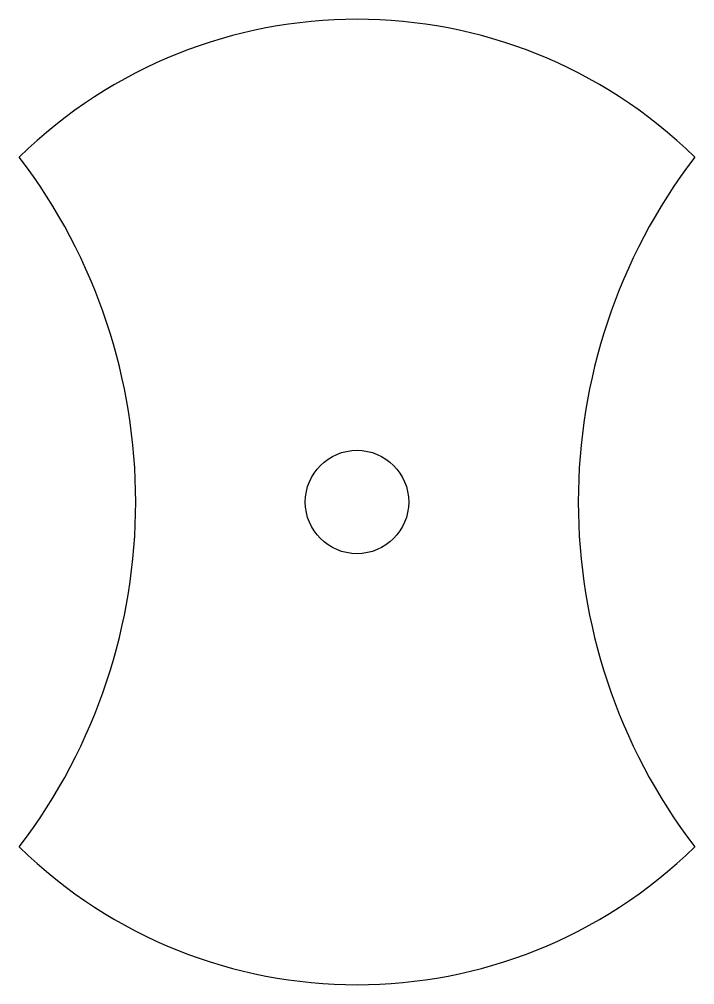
# Model space of a CAD drawing. Extents: x 40.2 to 59.8, y 76 to 104.
import ezdxf

# ---------------------------------------------------------------- set-up
doc = ezdxf.new("R2010")
doc.units = 0
doc.header["$MEASUREMENT"] = 0
doc.layers.add('VISIBLE', color=7, linetype='CONTINUOUS')

msp = doc.modelspace()

# ---------------------------------------------------------------- linework, layer by layer
at = {"layer": 'VISIBLE'}
msp.add_circle((50, 90), 1.5, dxfattribs=at)
for centre, radius, start, end in [((50, 90), 14, 45.598, 134.402), ((27.082, 90), 16.5, 322.6849, 37.3151), ((72.918, 90), 16.5, 142.6849, 217.3151), ((50, 90), 14, 225.598, 314.402)]:
    msp.add_arc(centre, radius, start, end, dxfattribs=at)

doc.saveas('drawing.dxf')
